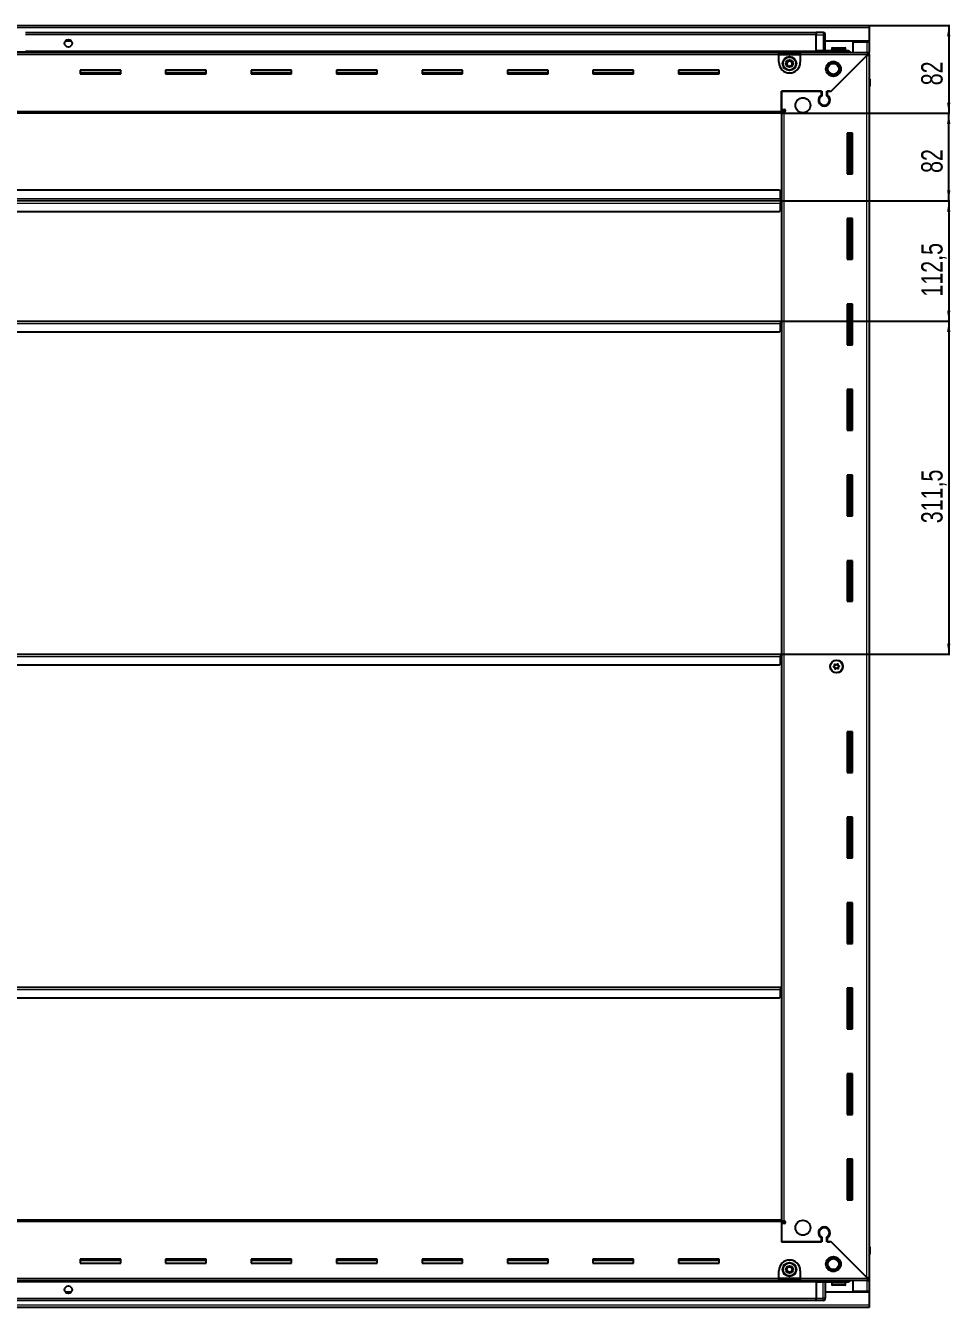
# Model space of a CAD drawing. Header units: millimetres. Extents: x 1132 to 5316, y 351 to 2297.
# Drawn here: x 4450 to 5316, y 848 to 2047 of the extents above; entities that cross this region are included whole.
import ezdxf

# ---------------------------------------------------------------- set-up
doc = ezdxf.new("R2010")
doc.units = ezdxf.units.MM
doc.layers.add('FORMAT', color=7, linetype='Continuous')
doc.styles.add('SLDTEXTSTYLE0', font='TXT', dxfattribs={"width": 0.75})
doc.dimstyles.new('SLDDIMSTYLE0', dxfattribs={"dimtxt": 20, "dimasz": 10, "dimexe": 0, "dimexo": 0.0625, "dimgap": 5, "dimtad": 2, "dimdec": 1, "dimrnd": 1e-09, "dimzin": 12, "dimdsep": 46, "dimtxsty": 'SLDTEXTSTYLE0', "dimsah": 1, "dimcen": 0.09, "dimadec": 0, "dimazin": 3, "dimtfac": 1, "dimtofl": 0, "dimtmove": 0, "dimatfit": 3, "dimfxl": 0, "dimfrac": 2, "dimtolj": 1, "dimtzin": 12, "dimarcsym": 0})

# ---------------------------------------------------------------- blocks, each defined once
blk = doc.blocks.new('_D_7')
at = {"layer": 'FORMAT'}
for p, q in [((5239.8, 2046.6), (5315.3, 2046.6)), ((5314.3, 2046.6), (5314.3, 1964.6)), ((5157.8, 1964.6), (5315.3, 1964.6))]:
    blk.add_line(p, q, dxfattribs=at)
for points in [[(5314.3, 2046.6), (5312.7, 2036.6), (5315.8, 2036.6)], [(5314.3, 1964.6), (5315.8, 1974.6), (5312.7, 1974.6)]]:
    blk.add_solid(points, dxfattribs=at)
at = {"layer": 'FORMAT', "insert": (5288.5, 1990.8), "char_height": 20, "attachment_point": 1, "rotation": 90, "style": 'SLDTEXTSTYLE0'}
blk.add_mtext('82', dxfattribs=at)
blk = doc.blocks.new('_D_8')
at = {"layer": 'FORMAT'}
for p, q in [((5157.8, 1964.6), (5315.3, 1964.6)), ((5314.3, 1882.6), (5314.3, 1964.6)), ((5156.8, 1882.6), (5315.3, 1882.6))]:
    blk.add_line(p, q, dxfattribs=at)
for points in [[(5314.3, 1964.6), (5312.7, 1954.6), (5315.8, 1954.6)], [(5314.3, 1882.6), (5315.8, 1892.6), (5312.7, 1892.6)]]:
    blk.add_solid(points, dxfattribs=at)
at = {"layer": 'FORMAT', "insert": (5288.5, 1908.8), "char_height": 20, "attachment_point": 1, "rotation": 90, "style": 'SLDTEXTSTYLE0'}
blk.add_mtext('82', dxfattribs=at)
blk = doc.blocks.new('_D_9')
at = {"layer": 'FORMAT'}
for p, q in [((5156.8, 1882.6), (5315.3, 1882.6)), ((5314.3, 1882.6), (5314.3, 1770.1)), ((5156.8, 1770.1), (5315.3, 1770.1))]:
    blk.add_line(p, q, dxfattribs=at)
for points in [[(5314.3, 1882.6), (5312.7, 1872.6), (5315.8, 1872.6)], [(5314.3, 1770.1), (5315.8, 1780.1), (5312.7, 1780.1)]]:
    blk.add_solid(points, dxfattribs=at)
at = {"layer": 'FORMAT', "insert": (5288.5, 1793.1), "char_height": 20, "attachment_point": 1, "rotation": 90, "style": 'SLDTEXTSTYLE0'}
blk.add_mtext('112,5', dxfattribs=at)
blk = doc.blocks.new('_D_10')
at = {"layer": 'FORMAT'}
for p, q in [((5156.8, 1770.1), (5315.3, 1770.1)), ((5314.3, 1770.1), (5314.3, 1458.6)), ((5156.8, 1458.6), (5315.3, 1458.6))]:
    blk.add_line(p, q, dxfattribs=at)
for points in [[(5314.3, 1770.1), (5312.7, 1760.1), (5315.8, 1760.1)], [(5314.3, 1458.6), (5315.8, 1468.6), (5312.7, 1468.6)]]:
    blk.add_solid(points, dxfattribs=at)
at = {"layer": 'FORMAT', "insert": (5288.5, 1581.1), "char_height": 20, "attachment_point": 1, "rotation": 90, "style": 'SLDTEXTSTYLE0'}
blk.add_mtext('311,5', dxfattribs=at)

msp = doc.modelspace()

# ---------------------------------------------------------------- linework, layer by layer
at = {"color": 7, "linetype": 'Continuous', "lineweight": 25}
for p, q in [((3640.75, 2046.6), (5239.75, 2046.6)), ((5190.25, 2039.95), (4450.25, 2039.95)), ((5190.25, 2040.1), (5190.25, 2040.1)), ((5196.75, 2040.1), (5190.25, 2040.1)), ((5196.75, 2040.1), (5190.25, 2040.1)), ((5190.25, 2040.1), (5190.25, 2038.1)), ((5239.75, 2046.6), (5239.75, 2044.5)), ((5239.75, 2044.5), (5239.75, 2032.1)), ((4493.13, 2032.1), (4487.38, 2032.1)), ((5190.25, 2023.1), (5190.25, 2038.1)), ((5198.75, 2038.1), (5198.75, 2038.1)), ((5198.75, 2023.1), (5198.75, 2038.1)), ((5239.75, 2032.1), (5198.75, 2032.1)), ((5224.75, 2021.35), (5224.75, 2031.6)), ((5224.75, 2031.6), (5237.65, 2031.6)), ((5237.65, 2031.6), (5239.75, 2031.6)), ((5238.25, 2031.6), (5238.25, 2032.1)), ((5239.75, 2031.6), (5239.75, 2032.1)), ((5239.75, 2031.6), (5239.75, 2021.35)), ((3690.25, 2021.95), (5190.25, 2021.95)), ((3725.25, 2021.35), (5155.25, 2021.35)), ((5155.25, 2019.25), (5155.25, 2021.35)), ((5155.25, 2021.35), (5175.25, 2021.35)), ((5155.25, 2019.85), (5175.25, 2019.85)), ((5155.25, 2012.35), (5155.25, 2019.25)), ((5175.25, 2021.35), (5238.75, 2021.35)), ((5175.25, 2021.35), (5175.25, 2019.25)), ((5175.25, 2019.25), (5175.25, 2012.35)), ((5190.25, 2023.1), (5190.25, 2022.6)), ((5219.25, 2023.1), (5190.25, 2023.1)), ((5237.65, 2018.75), (5203.55, 1984.65)), ((5204.25, 1985.35), (5238.15, 2019.25)), ((5204.75, 2025), (5204.75, 2023.1)), ((5205.55, 2025.8), (5216.95, 2025.8)), ((5217.75, 2023.1), (5217.75, 2025)), ((5238.25, 2019.35), (5239.75, 2019.35)), ((5238.75, 2019.85), (5238.75, 2021.35)), ((5238.75, 2021.35), (5239.75, 2021.35)), ((5238.75, 2019.85), (5239.75, 2019.85)), ((5239.75, 2019.85), (5239.75, 2021.35)), ((5239.75, 2019.85), (5239.75, 2019.35)), ((5239.75, 2019.35), (5239.75, 874.85)), ((4539.25, 2005.1), (4501.25, 2005.1)), ((4501.25, 2005.1), (4501.25, 2001.6)), ((4539.25, 2002.35), (4501.25, 2002.35)), ((4539.25, 2001.6), (4539.25, 2005.1)), ((4619.25, 2005.1), (4581.25, 2005.1)), ((4581.25, 2005.1), (4581.25, 2001.6)), ((4619.25, 2002.35), (4581.25, 2002.35)), ((4619.25, 2001.6), (4619.25, 2005.1)), ((4699.25, 2005.1), (4661.25, 2005.1)), ((4661.25, 2005.1), (4661.25, 2001.6)), ((4699.25, 2002.35), (4661.25, 2002.35)), ((4699.25, 2001.6), (4699.25, 2005.1)), ((4779.25, 2005.1), (4741.25, 2005.1)), ((4741.25, 2005.1), (4741.25, 2001.6)), ((4779.25, 2002.35), (4741.25, 2002.35)), ((4779.25, 2001.6), (4779.25, 2005.1)), ((4859.25, 2005.1), (4821.25, 2005.1)), ((4821.25, 2005.1), (4821.25, 2001.6)), ((4859.25, 2002.35), (4821.25, 2002.35)), ((4859.25, 2001.6), (4859.25, 2005.1)), ((4939.25, 2005.1), (4901.25, 2005.1)), ((4901.25, 2005.1), (4901.25, 2001.6)), ((4939.25, 2002.35), (4901.25, 2002.35)), ((4939.25, 2001.6), (4939.25, 2005.1)), ((5019.25, 2005.1), (4981.25, 2005.1)), ((4981.25, 2005.1), (4981.25, 2001.6)), ((5019.25, 2002.35), (4981.25, 2002.35)), ((5019.25, 2001.6), (5019.25, 2005.1)), ((5099.25, 2005.1), (5061.25, 2005.1)), ((5061.25, 2005.1), (5061.25, 2001.6)), ((5099.25, 2002.35), (5061.25, 2002.35)), ((5099.25, 2001.6), (5099.25, 2005.1)), ((4501.25, 2001.6), (4539.25, 2001.6)), ((4581.25, 2001.6), (4619.25, 2001.6)), ((4661.25, 2001.6), (4699.25, 2001.6)), ((4741.25, 2001.6), (4779.25, 2001.6)), ((4821.25, 2001.6), (4859.25, 2001.6)), ((4901.25, 2001.6), (4939.25, 2001.6)), ((4981.25, 2001.6), (5019.25, 2001.6)), ((5061.25, 2001.6), (5099.25, 2001.6)), ((5239.75, 1997.93), (5239.75, 1997.93)), ((5240.25, 1996.6), (5240.25, 1990.1)), ((5240.25, 1990.1), (5240.25, 1996.6)), ((5157.75, 1985.35), (5195.45, 1985.35)), ((5157.75, 1966.7), (5157.75, 1985.35)), ((5157.75, 1985.35), (5157.75, 1968.1)), ((5194.75, 1985.35), (5157.75, 1985.35)), ((5194.75, 1985.35), (5194.75, 1981.46)), ((5195.45, 1985.35), (5195.45, 1981.07)), ((5200.05, 1985.35), (5204.25, 1985.35)), ((5200.05, 1981.07), (5200.05, 1985.35)), ((5202.85, 1985.35), (5200.75, 1985.35)), ((5200.75, 1981.46), (5200.75, 1985.35)), ((5203.55, 1984.65), (5202.85, 1985.35)), ((5239.75, 1990.1), (5240.25, 1990.1)), ((5240.1, 904.1), (5240.1, 1990.1)), ((5240.25, 1990.1), (5240.25, 1990.1)), ((5240.25, 1990.1), (5240.25, 1990.1)), ((5157.75, 1968.1), (5160.6, 1968.1)), ((5159.75, 1967.1), (5157.75, 1967.1)), ((5157.75, 1966.7), (5157.75, 1964.6)), ((5159.75, 1966.1), (5159.75, 1967.1)), ((5199.75, 1972.49), (5199.75, 1971.73)), ((5157.75, 1964.6), (3722.75, 1964.6)), ((5157.75, 1966.1), (5159.85, 1966.1)), ((5157.75, 1964.6), (5157.75, 929.6)), ((5160.6, 1966.1), (5159.85, 1966.1)), ((5219.25, 1946.1), (5219.25, 1908.1)), ((5224.25, 1946.1), (5219.25, 1946.1)), ((5220.28, 1946.1), (5220.28, 1908.1)), ((5220.31, 1946.1), (5220.31, 1908.1)), ((5222.1, 1946.1), (5222.1, 1908.1)), ((5224.25, 1908.1), (5224.25, 1946.1)), ((5219.25, 1908.1), (5224.25, 1908.1)), ((5156.75, 1882.6), (3723.75, 1882.6)), ((5155.75, 1892.6), (3724.75, 1892.6)), ((5156.75, 1891.6), (5155.75, 1892.6)), ((5156.75, 1884.7), (5156.75, 1891.6)), ((5157, 1885.45), (5156.75, 1885.45)), ((5156.75, 1884.7), (5156.75, 1882.6)), ((5156.75, 1882.6), (5156.75, 1880.5)), ((5157, 1882.6), (5157, 1885.45)), ((5157, 1879.75), (5157, 1882.6)), ((5157.75, 1882.6), (5157, 1882.6)), ((3724.75, 1872.6), (5155.75, 1872.6)), ((5155.75, 1872.6), (5156.75, 1873.6)), ((5156.75, 1873.6), (5156.75, 1880.5)), ((5156.75, 1879.75), (5157, 1879.75)), ((5219.25, 1866.1), (5219.25, 1828.1)), ((5224.25, 1866.1), (5219.25, 1866.1)), ((5220.28, 1866.1), (5220.28, 1828.1)), ((5220.31, 1866.1), (5220.31, 1828.1)), ((5222.1, 1866.1), (5222.1, 1828.1)), ((5224.25, 1828.1), (5224.25, 1866.1)), ((5219.25, 1828.1), (5224.25, 1828.1)), ((5219.25, 1786.1), (5219.25, 1748.1)), ((5224.25, 1786.1), (5219.25, 1786.1)), ((5220.28, 1786.1), (5220.28, 1748.1)), ((5220.31, 1786.1), (5220.31, 1748.1)), ((5222.1, 1786.1), (5222.1, 1748.1)), ((5224.25, 1748.1), (5224.25, 1786.1)), ((3723.75, 1770.1), (5156.75, 1770.1)), ((5156.75, 1770.1), (5156.75, 1768)), ((5156.75, 1761.1), (5156.75, 1768)), ((5156.75, 1767.25), (5157, 1767.25)), ((5157, 1767.25), (5157, 1770.1)), ((5157, 1770.1), (5157.75, 1770.1)), ((3724.75, 1760.1), (5155.75, 1760.1)), ((5155.75, 1760.1), (5156.75, 1761.1)), ((5219.25, 1748.1), (5224.25, 1748.1)), ((5219.25, 1706.1), (5219.25, 1668.1)), ((5224.25, 1706.1), (5219.25, 1706.1)), ((5220.28, 1706.1), (5220.28, 1668.1)), ((5220.31, 1706.1), (5220.31, 1668.1)), ((5222.1, 1706.1), (5222.1, 1668.1)), ((5224.25, 1668.1), (5224.25, 1706.1)), ((5219.25, 1668.1), (5224.25, 1668.1)), ((5219.25, 1626.1), (5219.25, 1588.1)), ((5224.25, 1626.1), (5219.25, 1626.1)), ((5220.28, 1626.1), (5220.28, 1588.1)), ((5220.31, 1626.1), (5220.31, 1588.1)), ((5222.1, 1626.1), (5222.1, 1588.1)), ((5224.25, 1588.1), (5224.25, 1626.1)), ((5219.25, 1588.1), (5224.25, 1588.1)), ((5219.25, 1546.1), (5219.25, 1508.1)), ((5224.25, 1546.1), (5219.25, 1546.1)), ((5220.28, 1546.1), (5220.28, 1508.1)), ((5220.31, 1546.1), (5220.31, 1508.1)), ((5222.1, 1546.1), (5222.1, 1508.1)), ((5224.25, 1508.1), (5224.25, 1546.1)), ((5219.25, 1508.1), (5224.25, 1508.1)), ((3723.75, 1458.6), (5156.75, 1458.6)), ((5156.75, 1458.6), (5156.75, 1456.5)), ((5156.75, 1449.6), (5156.75, 1456.5)), ((5156.75, 1455.75), (5157, 1455.75)), ((5157, 1455.75), (5157, 1458.6)), ((5157, 1458.6), (5157.75, 1458.6)), ((3724.75, 1448.6), (5155.75, 1448.6)), ((5155.75, 1448.6), (5156.75, 1449.6)), ((5219.25, 1386.1), (5219.25, 1348.1)), ((5224.25, 1386.1), (5219.25, 1386.1)), ((5220.28, 1386.1), (5220.28, 1348.1)), ((5220.31, 1386.1), (5220.31, 1348.1)), ((5222.1, 1386.1), (5222.1, 1348.1)), ((5224.25, 1348.1), (5224.25, 1386.1)), ((5219.25, 1348.1), (5224.25, 1348.1)), ((5219.25, 1306.1), (5219.25, 1268.1)), ((5224.25, 1306.1), (5219.25, 1306.1)), ((5220.28, 1306.1), (5220.28, 1268.1)), ((5220.31, 1306.1), (5220.31, 1268.1)), ((5222.1, 1306.1), (5222.1, 1268.1)), ((5224.25, 1268.1), (5224.25, 1306.1)), ((5219.25, 1268.1), (5224.25, 1268.1)), ((5219.25, 1226.1), (5219.25, 1188.1)), ((5224.25, 1226.1), (5219.25, 1226.1)), ((5220.28, 1226.1), (5220.28, 1188.1)), ((5220.31, 1226.1), (5220.31, 1188.1)), ((5222.1, 1226.1), (5222.1, 1188.1)), ((5224.25, 1188.1), (5224.25, 1226.1)), ((5219.25, 1188.1), (5224.25, 1188.1)), ((3723.75, 1147.1), (5156.75, 1147.1)), ((5156.75, 1147.1), (5156.75, 1145)), ((5156.75, 1138.1), (5156.75, 1145)), ((5156.75, 1144.25), (5157, 1144.25)), ((5157, 1144.25), (5157, 1147.1)), ((5157, 1147.1), (5157.75, 1147.1)), ((5219.25, 1146.1), (5219.25, 1108.1)), ((5224.25, 1146.1), (5219.25, 1146.1)), ((5220.28, 1146.1), (5220.28, 1108.1)), ((5220.31, 1146.1), (5220.31, 1108.1)), ((5222.1, 1146.1), (5222.1, 1108.1)), ((5224.25, 1108.1), (5224.25, 1146.1)), ((3724.75, 1137.1), (5155.75, 1137.1)), ((5155.75, 1137.1), (5156.75, 1138.1)), ((5219.25, 1108.1), (5224.25, 1108.1)), ((5219.25, 1066.1), (5219.25, 1028.1)), ((5224.25, 1066.1), (5219.25, 1066.1)), ((5220.28, 1066.1), (5220.28, 1028.1)), ((5220.31, 1066.1), (5220.31, 1028.1)), ((5222.1, 1066.1), (5222.1, 1028.1)), ((5224.25, 1028.1), (5224.25, 1066.1)), ((5219.25, 1028.1), (5224.25, 1028.1)), ((5219.25, 986.1), (5219.25, 948.1)), ((5224.25, 986.1), (5219.25, 986.1)), ((5220.28, 986.1), (5220.28, 948.1)), ((5220.31, 986.1), (5220.31, 948.1)), ((5222.1, 986.1), (5222.1, 948.1)), ((5224.25, 948.1), (5224.25, 986.1)), ((5219.25, 948.1), (5224.25, 948.1)), ((3722.75, 929.6), (5157.75, 929.6)), ((5157.75, 929.6), (5157.75, 927.5)), ((5159.85, 928.1), (5157.75, 928.1)), ((5157.75, 927.5), (5157.75, 908.85)), ((5157.75, 927.1), (5159.75, 927.1)), ((5157.75, 926.1), (5157.75, 908.85)), ((5160.6, 926.1), (5157.75, 926.1)), ((5159.75, 927.1), (5159.75, 928.1)), ((5159.85, 928.1), (5160.6, 928.1)), ((5194.75, 912.74), (5194.75, 908.85)), ((5195.45, 913.14), (5195.45, 908.85)), ((5199.75, 922.48), (5199.75, 921.72)), ((5200.05, 908.85), (5200.05, 913.14)), ((5200.75, 908.85), (5200.75, 912.74)), ((5195.45, 908.85), (5157.75, 908.85)), ((5157.75, 908.85), (5194.75, 908.85)), ((5204.25, 908.85), (5200.05, 908.85)), ((5200.75, 908.85), (5202.85, 908.85)), ((5202.85, 908.85), (5203.55, 909.55)), ((5203.55, 909.55), (5237.65, 875.45)), ((5238.15, 874.95), (5204.25, 908.85)), ((5239.75, 904.1), (5240.25, 904.1)), ((5240.25, 904.1), (5240.25, 904.1)), ((5240.25, 897.6), (5240.25, 904.1)), ((5240.25, 904.1), (5240.25, 897.6)), ((4539.25, 892.6), (4501.25, 892.6)), ((4501.25, 892.6), (4501.25, 889.1)), ((4501.25, 891.85), (4539.25, 891.85)), ((4501.25, 889.1), (4539.25, 889.1)), ((4539.25, 889.1), (4539.25, 892.6)), ((4619.25, 892.6), (4581.25, 892.6)), ((4581.25, 892.6), (4581.25, 889.1)), ((4581.25, 891.85), (4619.25, 891.85)), ((4581.25, 889.1), (4619.25, 889.1)), ((4619.25, 889.1), (4619.25, 892.6)), ((4699.25, 892.6), (4661.25, 892.6)), ((4661.25, 892.6), (4661.25, 889.1)), ((4661.25, 891.85), (4699.25, 891.85)), ((4661.25, 889.1), (4699.25, 889.1)), ((4699.25, 889.1), (4699.25, 892.6)), ((4779.25, 892.6), (4741.25, 892.6)), ((4741.25, 892.6), (4741.25, 889.1)), ((4741.25, 891.85), (4779.25, 891.85)), ((4741.25, 889.1), (4779.25, 889.1)), ((4779.25, 889.1), (4779.25, 892.6)), ((4859.25, 892.6), (4821.25, 892.6)), ((4821.25, 892.6), (4821.25, 889.1)), ((4821.25, 891.85), (4859.25, 891.85)), ((4821.25, 889.1), (4859.25, 889.1)), ((4859.25, 889.1), (4859.25, 892.6)), ((4939.25, 892.6), (4901.25, 892.6)), ((4901.25, 892.6), (4901.25, 889.1)), ((4901.25, 891.85), (4939.25, 891.85)), ((4901.25, 889.1), (4939.25, 889.1)), ((4939.25, 889.1), (4939.25, 892.6)), ((5019.25, 892.6), (4981.25, 892.6)), ((4981.25, 892.6), (4981.25, 889.1)), ((4981.25, 891.85), (5019.25, 891.85)), ((4981.25, 889.1), (5019.25, 889.1)), ((5019.25, 889.1), (5019.25, 892.6)), ((5099.25, 892.6), (5061.25, 892.6)), ((5061.25, 892.6), (5061.25, 889.1)), ((5061.25, 891.85), (5099.25, 891.85)), ((5061.25, 889.1), (5099.25, 889.1)), ((5099.25, 889.1), (5099.25, 892.6)), ((5155.25, 874.95), (5155.25, 881.85)), ((5175.25, 881.85), (5175.25, 874.95)), ((5190.25, 872.25), (3690.25, 872.25)), ((5155.25, 872.85), (3725.25, 872.85)), ((5155.25, 872.85), (5155.25, 874.95)), ((5175.25, 874.35), (5155.25, 874.35)), ((5175.25, 872.85), (5155.25, 872.85)), ((5175.25, 874.95), (5175.25, 872.85)), ((5238.75, 872.85), (5175.25, 872.85)), ((5190.25, 871.1), (5190.25, 871.6)), ((5219.25, 871.1), (5190.25, 871.1)), ((5190.25, 871.1), (5190.25, 856.1)), ((5198.75, 871.1), (5198.75, 856.1)), ((5204.75, 871.1), (5204.75, 869.2)), ((5212.55, 868.4), (5205.55, 868.4)), ((5216.95, 868.4), (5212.55, 868.4)), ((5217.75, 869.2), (5217.75, 871.1)), ((5224.75, 862.6), (5224.75, 872.85)), ((5238.25, 874.85), (5239.75, 874.85)), ((5238.75, 874.35), (5238.75, 872.85)), ((5239.75, 874.35), (5238.75, 874.35)), ((5239.75, 872.85), (5238.75, 872.85)), ((5239.75, 874.85), (5239.75, 874.35)), ((5239.75, 874.35), (5239.75, 872.85)), ((5239.75, 872.85), (5239.75, 862.6)), ((3690.25, 854.25), (5190.25, 854.25)), ((4487.38, 862.1), (4493.13, 862.1)), ((5190.25, 854.1), (5190.25, 856.1)), ((5190.25, 854.1), (5190.25, 854.1)), ((5196.75, 854.1), (5190.25, 854.1)), ((5190.25, 854.1), (5190.25, 854.1)), ((5196.75, 854.1), (5190.25, 854.1)), ((5198.08, 854.6), (5198.08, 854.6)), ((5198.75, 862.1), (5239.75, 862.1)), ((5237.65, 862.6), (5224.75, 862.6)), ((5239.75, 862.6), (5237.65, 862.6)), ((5238.25, 862.1), (5238.25, 862.6)), ((5239.75, 862.1), (5239.75, 862.6)), ((5239.75, 862.1), (5239.75, 849.7)), ((5239.75, 847.6), (3640.75, 847.6)), ((5239.75, 849.7), (5239.75, 847.6))]:
    msp.add_line(p, q, dxfattribs=at)
at = {"color": 8, "linetype": 'Continuous', "lineweight": 18}
for p, q in [((5239.75, 2044.5), (3640.75, 2044.5)), ((5196.75, 2040.1), (5196.75, 2038.1)), ((5190.25, 2037.95), (4450.25, 2037.95)), ((5190.25, 2038.1), (5196.75, 2038.1)), ((5198.75, 2038.1), (5196.75, 2038.1)), ((5196.75, 2038.1), (5196.75, 2023.1)), ((5237.65, 2032.1), (5237.65, 2031.6)), ((5237.65, 2031.6), (5237.65, 2021.35)), ((5190.25, 2021.37), (3690.25, 2021.37)), ((5155.25, 2019.25), (3725.25, 2019.25)), ((5190.25, 2022.6), (4450.25, 2022.6)), ((5155.25, 2019.25), (5175.25, 2019.25)), ((5238.15, 2019.25), (5175.25, 2019.25)), ((5204.75, 2025), (5217.75, 2025)), ((5237.65, 875.45), (5237.65, 2018.75)), ((5239.75, 1996.6), (5240.25, 1996.6)), ((3722.75, 1966.7), (5157.75, 1966.7)), ((5159.85, 1966.1), (5159.85, 928.1)), ((5221.52, 1908.1), (5221.52, 1946.1)), ((5222.75, 1908.1), (5222.75, 1946.1)), ((5156.75, 1884.7), (3723.75, 1884.7)), ((3723.75, 1880.5), (5156.75, 1880.5)), ((5221.52, 1828.1), (5221.52, 1866.1)), ((5222.75, 1828.1), (5222.75, 1866.1)), ((5221.52, 1748.1), (5221.52, 1786.1)), ((5222.75, 1748.1), (5222.75, 1786.1)), ((3723.75, 1768), (5156.75, 1768)), ((5221.52, 1668.1), (5221.52, 1706.1)), ((5222.75, 1668.1), (5222.75, 1706.1)), ((5221.52, 1588.1), (5221.52, 1626.1)), ((5222.75, 1588.1), (5222.75, 1626.1)), ((5221.52, 1508.1), (5221.52, 1546.1)), ((5222.75, 1508.1), (5222.75, 1546.1)), ((3723.75, 1456.5), (5156.75, 1456.5)), ((5221.52, 1348.1), (5221.52, 1386.1)), ((5222.75, 1348.1), (5222.75, 1386.1)), ((5221.52, 1268.1), (5221.52, 1306.1)), ((5222.75, 1268.1), (5222.75, 1306.1)), ((5221.52, 1188.1), (5221.52, 1226.1)), ((5222.75, 1188.1), (5222.75, 1226.1)), ((3723.75, 1145), (5156.75, 1145)), ((5221.52, 1108.1), (5221.52, 1146.1)), ((5222.75, 1108.1), (5222.75, 1146.1)), ((5221.52, 1028.1), (5221.52, 1066.1)), ((5222.75, 1028.1), (5222.75, 1066.1)), ((5221.52, 948.1), (5221.52, 986.1)), ((5222.75, 948.1), (5222.75, 986.1)), ((5157.75, 927.5), (3722.75, 927.5)), ((5239.75, 897.6), (5240.25, 897.6)), ((3690.25, 872.84), (5190.25, 872.84)), ((3690.25, 871.6), (5190.25, 871.6)), ((3725.25, 874.95), (5155.25, 874.95)), ((5175.25, 874.95), (5155.25, 874.95)), ((5175.25, 874.95), (5238.15, 874.95)), ((5196.75, 856.1), (5196.75, 871.1)), ((5212.73, 869.2), (5204.75, 869.2)), ((5217.75, 869.2), (5212.73, 869.2)), ((5237.65, 872.85), (5237.65, 862.6)), ((3690.25, 856.25), (5190.25, 856.25)), ((5190.25, 856.1), (5196.75, 856.1)), ((5198.75, 856.1), (5196.75, 856.1)), ((5196.75, 854.1), (5196.75, 856.1)), ((5237.65, 862.6), (5237.65, 862.1)), ((5239.75, 849.7), (3640.75, 849.7))]:
    msp.add_line(p, q, dxfattribs=at)
at = {"color": 7, "linetype": 'Continuous', "lineweight": 25}
for centre, radius in [((4490.25, 2030.1), 3.5), ((5165.25, 2011.1), 6.5), ((5165.25, 2011.1), 3.46), ((5206.25, 2006.1), 7), ((5206.25, 2006.1), 6.03), ((5206.25, 2006.1), 5.1), ((5177.75, 1972.1), 7), ((5209.25, 1447.1), 6), ((5209.1, 1447.1), 5.79), ((5209.1, 1447.1), 1.85), ((5177.75, 922.1), 7), ((5165.25, 883.1), 6.5), ((5206.25, 888.1), 7), ((5206.25, 888.1), 6.02), ((5206.25, 888.1), 5.1), ((5165.25, 883.1), 3.46), ((4490.25, 864.1), 3.5)]:
    msp.add_circle(centre, radius, dxfattribs=at)
at = {"color": 8, "linetype": 'Continuous', "lineweight": 18}
for centre in [(5165.25, 2011.1), (5165.25, 883.1)]:
    msp.add_circle(centre, 5.7, dxfattribs=at)
at = {"color": 7, "linetype": 'Continuous', "lineweight": 25}
for centre, radius, start, end in [((5196.75, 2038.1), 2, 0, 90), ((5198.95, 2023.3), 0.2, 180, 270), ((5205.55, 2025), 0.8, 90, 180), ((5216.95, 2025), 0.8, 0, 90), ((5165.25, 2012.35), 10, 180, 270), ((5165.25, 2011.1), 2.5, 160.11158, 220.11158), ((5165.25, 2011.1), 2.5, 100.11158, 160.11158), ((5165.25, 2011.1), 2.5, 220.11158, 280.11158), ((5165.25, 2011.1), 2.5, 40.11158, 100.11158), ((5165.25, 2012.35), 10, 270, 0), ((5165.25, 2011.1), 2.5, 280.11158, 340.11158), ((5165.25, 2011.1), 2.5, 340.11158, 40.11158), ((5238.25, 1996.6), 2, 33.78451, 41.40962), ((5238.25, 1996.6), 2, 0, 41.40962), ((5238.25, 1996.6), 2, 360, 19.56674), ((5197.75, 1976.85), 5.5, 123.05573, 56.94427), ((5197.75, 1976.85), 4.8, 118.63099, 61.36901), ((5160.6, 1967.1), 1, 270, 90), ((5160.6, 927.1), 1, 270, 90), ((5197.75, 917.35), 5.5, 303.05573, 236.94427), ((5197.75, 917.35), 4.8, 298.63099, 241.36901), ((5165.25, 881.85), 10, 90, 180), ((5165.25, 881.85), 10, 0, 90), ((5238.25, 897.6), 2, 318.59038, 0), ((5165.25, 883.1), 2.5, 147.04236, 207.04236), ((5165.25, 883.1), 2.5, 207.04236, 267.04236), ((5165.25, 883.1), 2.5, 87.04236, 147.04236), ((5165.25, 883.1), 2.5, 267.04236, 327.04236), ((5165.25, 883.1), 2.5, 27.04236, 87.04236), ((5165.25, 883.1), 2.5, 327.04236, 27.04236), ((5198.95, 870.9), 0.2, 90, 180), ((5205.55, 869.2), 0.8, 180, 270), ((5216.95, 869.2), 0.8, 270, 360), ((5196.75, 856.1), 2, 270, 0), ((5196.75, 856.1), 2, 270, 311.40962)]:
    msp.add_arc(centre, radius, start, end, dxfattribs=at)
for points, knots in [([(5190.25, 2023.1), (5190.25, 2023.07), (5190.25, 2022.99), (5190.25, 2022.37), (5190.25, 2021.81), (5190.25, 2021.44), (5190.25, 2021.43)], [0, 0, 0, 0, 0.3302662, 0.6605324, 0.9907986, 1, 1, 1, 1]), ([(5222.47, 2021.35), (5222.35, 2021.55), (5221.96, 2022.2), (5220.81, 2022.91), (5219.77, 2023.04), (5219.25, 2023.1)], [0, 0, 0, 0, 0.1822499, 0.5911249, 1, 1, 1, 1]), ([(5237.65, 2018.75), (5237.91, 2018.8), (5238.4, 2018.89), (5239.04, 2019.02), (5239.51, 2019.15), (5239.73, 2019.27), (5239.75, 2019.33), (5239.75, 2019.35)], [0, 0, 0, 0, 0.2302553, 0.4485219, 0.6667858, 0.8850496, 1, 1, 1, 1]), ([(5238.75, 2021.35), (5238.71, 2021.33), (5238.62, 2021.28), (5238.48, 2020.88), (5238.35, 2020.32), (5238.24, 2019.75), (5238.18, 2019.38), (5238.15, 2019.25)], [0, 0, 0, 0, 0.2302553, 0.4485219, 0.6667858, 0.8850496, 1, 1, 1, 1]), ([(5162.41, 2010.6), (5162.45, 2010.72), (5162.66, 2011.28), (5163, 2012.21), (5163.28, 2012.99), (5163.39, 2013.31)], [0, 0, 0, 0, 0.1331247, 0.6370994, 1, 1, 1, 1]), ([(5164.27, 2008.39), (5163.94, 2008.78), (5163.32, 2009.52), (5162.7, 2010.26), (5162.41, 2010.6)], [0, 0, 0, 0, 0.5346859, 1, 1, 1, 1]), ([(5163.39, 2013.31), (5163.9, 2013.4), (5164.85, 2013.57), (5165.8, 2013.74), (5166.24, 2013.82)], [0, 0, 0, 0, 0.5346859, 1, 1, 1, 1]), ([(5167.11, 2008.9), (5166.61, 2008.81), (5165.66, 2008.64), (5164.71, 2008.47), (5164.27, 2008.39)], [0, 0, 0, 0, 0.53468586, 1, 1, 1, 1]), ([(5166.24, 2013.82), (5166.57, 2013.42), (5167.19, 2012.69), (5167.81, 2011.95), (5168.1, 2011.61)], [0, 0, 0, 0, 0.5346859, 1, 1, 1, 1]), ([(5168.1, 2011.61), (5167.98, 2011.29), (5167.7, 2010.51), (5167.36, 2009.58), (5167.16, 2009.01), (5167.11, 2008.9)], [0, 0, 0, 0, 0.3629006, 0.8668753, 1, 1, 1, 1]), ([(5207.47, 1449.38), (5207.46, 1449.37), (5207.44, 1449.35), (5207.42, 1449.29), (5207.42, 1449.15), (5207.47, 1448.76), (5207.55, 1448.23), (5207.31, 1447.64), (5206.92, 1447.31), (5206.59, 1447.1), (5206.39, 1446.96), (5206.33, 1446.89), (5206.32, 1446.85), (5206.32, 1446.81), (5206.33, 1446.78), (5206.38, 1446.73), (5206.61, 1446.61), (5207.06, 1446.45), (5207.66, 1446.07), (5207.84, 1445.38), (5207.84, 1444.9), (5207.89, 1444.64), (5207.92, 1444.58), (5207.94, 1444.55), (5207.97, 1444.54), (5208.01, 1444.55), (5208.05, 1444.56), (5208.13, 1444.59), (5208.31, 1444.72), (5208.61, 1444.96), (5209.05, 1445.24), (5209.68, 1445.27), (5210.16, 1445.03), (5210.51, 1444.86), (5210.66, 1444.81), (5210.71, 1444.82), (5210.74, 1444.83), (5210.77, 1444.86), (5210.78, 1444.92), (5210.79, 1445.06), (5210.73, 1445.44), (5210.66, 1445.98), (5210.89, 1446.57), (5211.29, 1446.89), (5211.62, 1447.11), (5211.81, 1447.25), (5211.87, 1447.32), (5211.89, 1447.36), (5211.89, 1447.4), (5211.88, 1447.42), (5211.83, 1447.48), (5211.59, 1447.6), (5211.14, 1447.76), (5210.54, 1448.14), (5210.37, 1448.83), (5210.37, 1449.31), (5210.32, 1449.57), (5210.29, 1449.63), (5210.26, 1449.65), (5210.23, 1449.67), (5210.2, 1449.66), (5210.16, 1449.65), (5210.08, 1449.61), (5209.9, 1449.48), (5209.6, 1449.25), (5209.16, 1448.97), (5208.53, 1448.93), (5208.05, 1449.18), (5207.69, 1449.35), (5207.55, 1449.39), (5207.49, 1449.39), (5207.48, 1449.38), (5207.47, 1449.38)], [0, 0, 0, 0, 0.0020087, 0.00442, 0.0093647, 0.0255282, 0.0677053, 0.0957862, 0.1246456, 0.1503415, 0.1605194, 0.1633943, 0.1656965, 0.1672448, 0.1688741, 0.1707699, 0.1786058, 0.2119941, 0.2499945, 0.2879948, 0.3213831, 0.329219, 0.3311148, 0.3327441, 0.3342924, 0.3362166, 0.3385353, 0.3413178, 0.349662, 0.3753578, 0.4042173, 0.4322982, 0.4744753, 0.4906388, 0.4966691, 0.49844, 0.5, 0.5020087, 0.50442, 0.5093647, 0.5255282, 0.5677053, 0.5957862, 0.6246456, 0.6503415, 0.6605194, 0.6633943, 0.6656965, 0.6672448, 0.6688741, 0.6707699, 0.6786058, 0.7119941, 0.7499945, 0.7879948, 0.8213831, 0.829219, 0.8311148, 0.8327441, 0.8342924, 0.8362166, 0.8385353, 0.8413178, 0.849662, 0.8753578, 0.9042173, 0.9322982, 0.9744753, 0.9906388, 0.9966691, 0.99844, 1, 1, 1, 1]), ([(5162.37, 883.25), (5162.65, 883.69), (5163.18, 884.5), (5163.7, 885.3), (5163.94, 885.68)], [0, 0, 0, 0, 0.5346859, 1, 1, 1, 1]), ([(5163.68, 880.68), (5163.45, 881.14), (5163.01, 882), (5162.57, 882.86), (5162.37, 883.25)], [0, 0, 0, 0, 0.5346859, 1, 1, 1, 1]), ([(5166.57, 880.53), (5166.22, 880.55), (5165.4, 880.59), (5164.41, 880.64), (5163.81, 880.68), (5163.68, 880.68)], [0, 0, 0, 0, 0.3629006, 0.8668753, 1, 1, 1, 1]), ([(5163.94, 885.68), (5164.07, 885.67), (5164.66, 885.64), (5165.66, 885.59), (5166.48, 885.54), (5166.82, 885.53)], [0, 0, 0, 0, 0.1331247, 0.6370994, 1, 1, 1, 1]), ([(5168.14, 882.96), (5167.86, 882.52), (5167.33, 881.71), (5166.81, 880.91), (5166.57, 880.53)], [0, 0, 0, 0, 0.5346859, 1, 1, 1, 1]), ([(5166.82, 885.53), (5167.06, 885.07), (5167.5, 884.21), (5167.93, 883.35), (5168.14, 882.96)], [0, 0, 0, 0, 0.5346859, 1, 1, 1, 1]), ([(5239.75, 874.85), (5239.73, 874.9), (5239.67, 874.99), (5239.28, 875.12), (5238.72, 875.25), (5238.14, 875.37), (5237.78, 875.43), (5237.65, 875.45)], [0, 0, 0, 0, 0.2302553, 0.4485219, 0.6667858, 0.8850496, 1, 1, 1, 1]), ([(5190.25, 871.1), (5190.25, 871.14), (5190.25, 871.22), (5190.25, 871.84), (5190.25, 872.41), (5190.25, 872.81), (5190.25, 872.84)], [0, 0, 0, 0, 0.3242788, 0.6485576, 0.9728365, 1, 1, 1, 1]), ([(5222.47, 872.85), (5222.35, 872.65), (5221.96, 872.01), (5220.81, 871.3), (5219.77, 871.17), (5219.25, 871.1)], [0, 0, 0, 0, 0.1822499, 0.5911249, 1, 1, 1, 1]), ([(5238.15, 874.95), (5238.2, 874.7), (5238.29, 874.21), (5238.42, 873.57), (5238.55, 873.1), (5238.66, 872.88), (5238.73, 872.86), (5238.75, 872.85)], [0, 0, 0, 0, 0.2302553, 0.4485219, 0.6667858, 0.8850496, 1, 1, 1, 1])]:
    msp.add_open_spline(points, degree=3, knots=knots, dxfattribs=at)
at = {"color": 8, "linetype": 'Continuous', "lineweight": 18}
for points in [[(5219.25, 2023.1), (5219.25, 2023.06), (5219.25, 2022.99), (5219.25, 2022.55), (5219.25, 2022.09), (5219.25, 2021.68), (5219.25, 2021.41), (5219.25, 2021.35)], [(5219.25, 871.1), (5219.25, 871.15), (5219.25, 871.22), (5219.25, 871.66), (5219.25, 872.11), (5219.25, 872.53), (5219.25, 872.8), (5219.25, 872.85)]]:
    msp.add_open_spline(points, degree=3, knots=[0, 0, 0, 0, 0.3597529, 0.5534142, 0.7511852, 0.9489563, 1, 1, 1, 1], dxfattribs=at)
at = {"color": 7, "linetype": 'Continuous', "lineweight": 25}
for points in [[(5237.65, 2018.75), (5237.73, 2018.8), (5237.89, 2018.9), (5238.09, 2019.05), (5238.23, 2019.2), (5238.24, 2019.3), (5238.25, 2019.35)], [(5238.75, 2019.85), (5238.7, 2019.85), (5238.6, 2019.83), (5238.45, 2019.69), (5238.3, 2019.49), (5238.2, 2019.33), (5238.15, 2019.25)], [(5238.25, 874.85), (5238.24, 874.9), (5238.23, 875), (5238.09, 875.15), (5237.89, 875.3), (5237.73, 875.4), (5237.65, 875.45)], [(5238.15, 874.95), (5238.2, 874.88), (5238.3, 874.72), (5238.45, 874.52), (5238.6, 874.38), (5238.7, 874.36), (5238.75, 874.35)]]:
    msp.add_open_spline(points, degree=3, dxfattribs=at)

# ---------------------------------------------------------------- dimensions: what is measured, and where the dimension line sits
at = {"layer": 'FORMAT'}
for base, p1, p2, picture, middle in [((5314.25, 1964.6), (5239.75, 2046.6), (5157.75, 1964.6), '_D_7', (5314.25, 2005.6)), ((5314.25, 1964.6), (5156.75, 1882.6), (5157.75, 1964.6), '_D_8', (5314.25, 1923.6)), ((5314.25, 1770.1), (5156.75, 1882.6), (5156.75, 1770.1), '_D_9', (5314.25, 1826.35)), ((5314.25, 1458.6), (5156.75, 1770.1), (5156.75, 1458.6), '_D_10', (5314.25, 1614.35))]:
    dim = msp.add_linear_dim(base=base, p1=p1, p2=p2, angle=90, dimstyle='SLDDIMSTYLE0', dxfattribs=at)
    dim.commit()
    dim.dimension.update_dxf_attribs({"geometry": picture, "text_midpoint": middle, "dimtype": 160})

doc.saveas('drawing.dxf')
